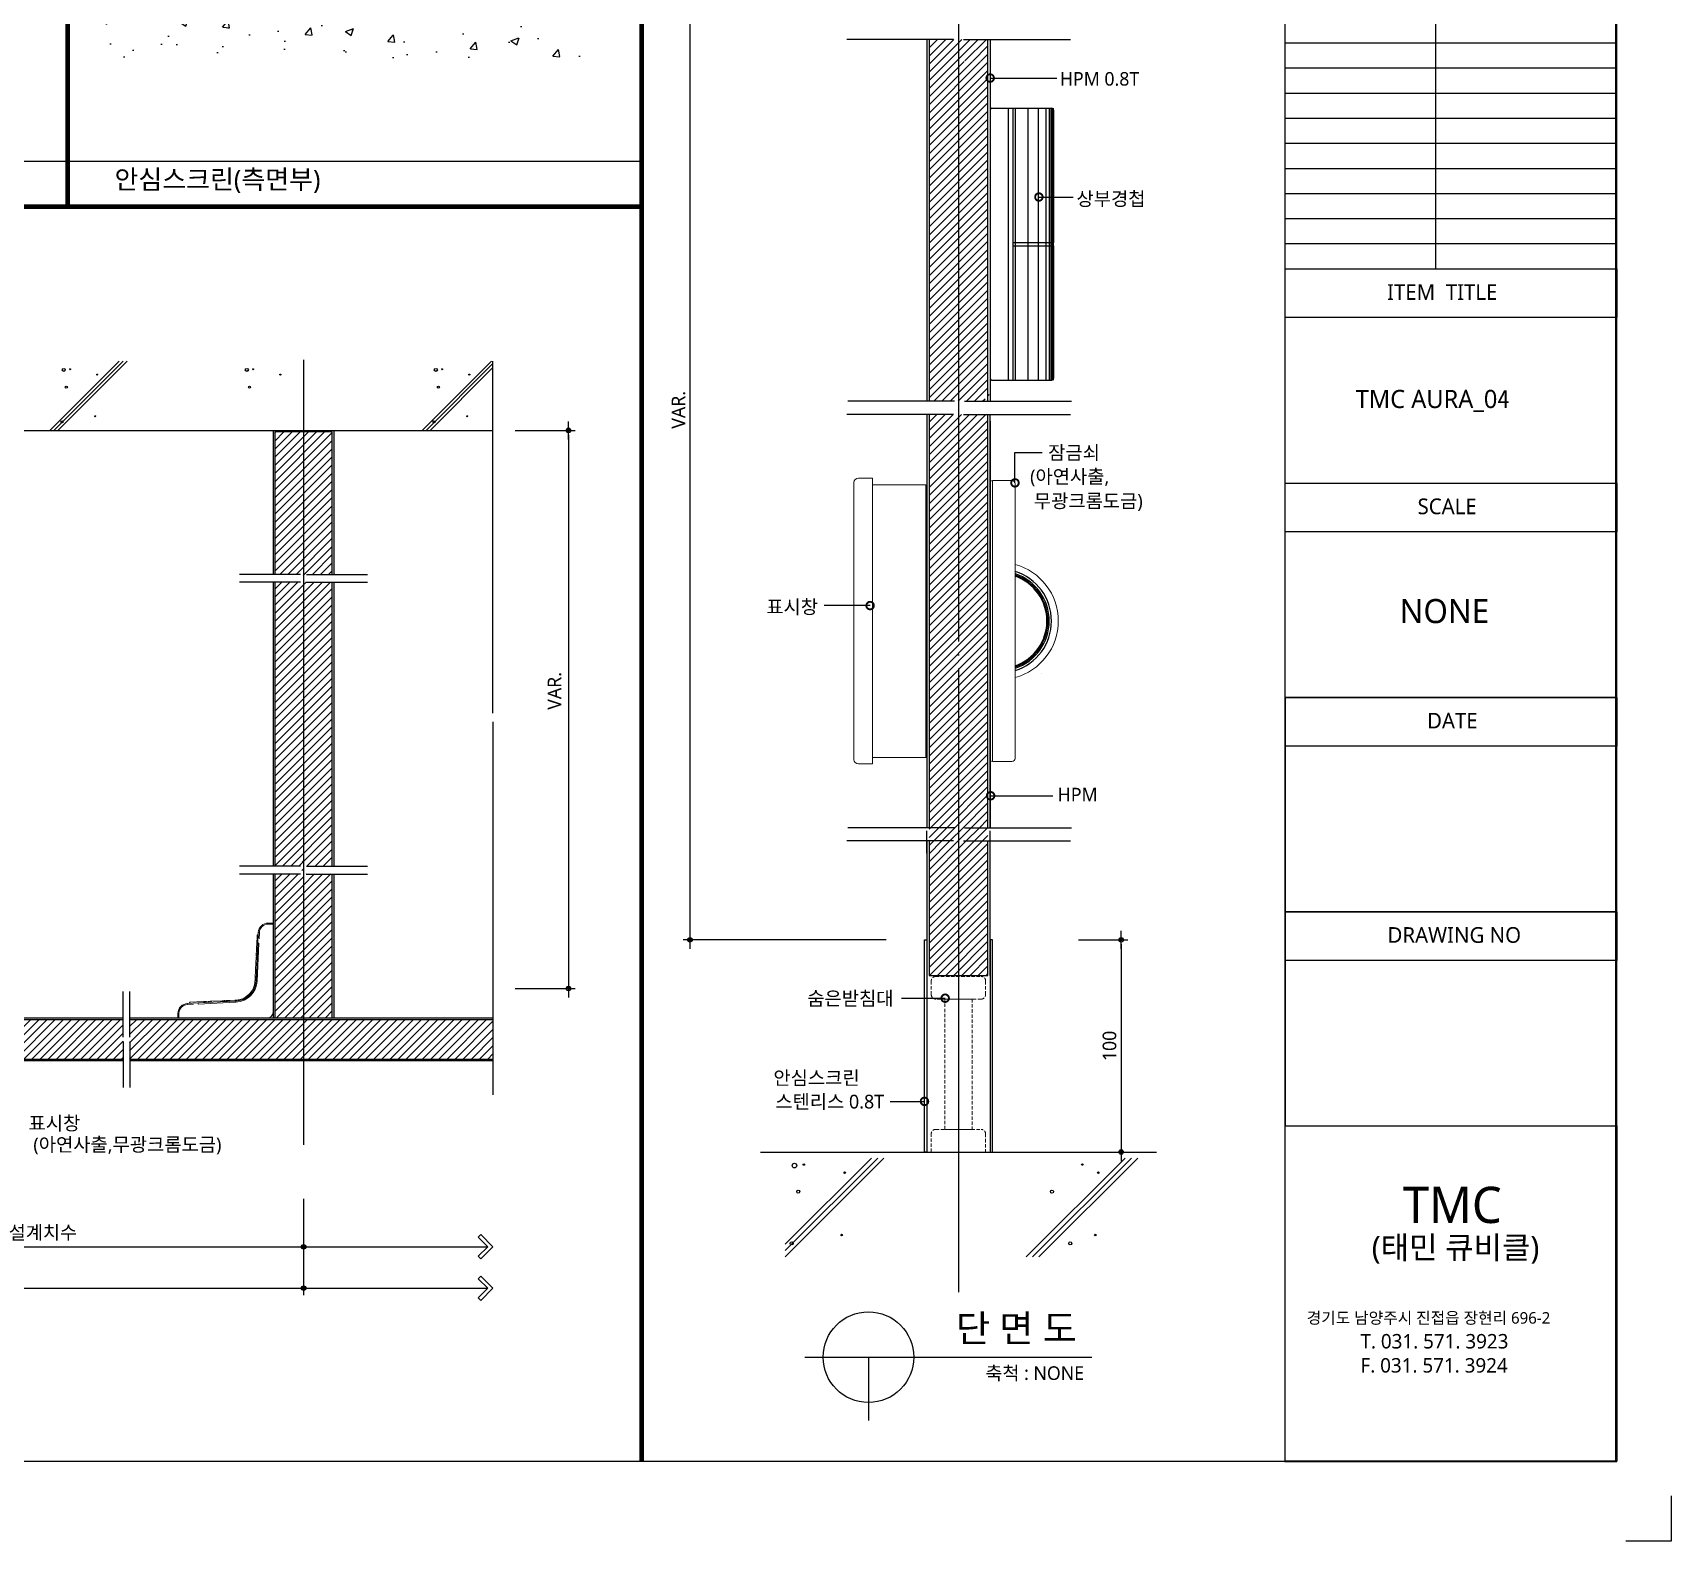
# Model space of a CAD drawing. Extents: x -256 to 8104, y -176 to 5714.
# Drawn here: x 4488 to 8104, y -176 to 3153 of the extents above; entities that cross this region are included whole.
import ezdxf
from ezdxf.enums import TextEntityAlignment as Align

# ---------------------------------------------------------------- set-up
doc = ezdxf.new("R2010")
doc.units = 0
doc.header["$LTSCALE"] = 30
doc.linetypes.add('CEN', pattern=[62, 60, -1, 0, -1])
doc.linetypes.add('HIDDEN', pattern=[0.375, 0.25, -0.125])
doc.layers.get('0').update_dxf_attribs({"linetype": 'CONTINUOUS'})
doc.layers.get('DEFPOINTS').update_dxf_attribs({"linetype": 'CONTINUOUS'})
for name, color, linetype in [('C', 2, 'CONTINUOUS'), ('curior-0Line', 252, 'CONTINUOUS'), ('DIM', 7, 'CONTINUOUS'), ('HAT', 8, 'CONTINUOUS'), ('HID', 9, 'HIDDEN'), ('TIT', 3, 'CONTINUOUS'), ('경첩', 4, 'CONTINUOUS'), ('문자', 3, 'CONTINUOUS'), ('부자재', 4, 'CONTINUOUS'), ('잠금쇠(회전형)', 4, 'CONTINUOUS'), ('중심선', 1, 'CEN'), ('치수', 1, 'CONTINUOUS'), ('판넬', 2, 'CONTINUOUS'), ('해치', 8, 'CONTINUOUS')]:
    doc.layers.add(name, color=color, linetype=linetype)
doc.styles.add('돋움', font='malgun.ttf')
doc.dimstyles.new('10', dxfattribs={"dimscale": 10, "dimtxt": 3, "dimasz": 1, "dimexe": 1.5, "dimexo": 2, "dimgap": 1, "dimtad": 1, "dimdec": 0, "dimlunit": 6, "dimtxsty": '돋움', "dimblk": 'DIMDOT', "dimcen": -1, "dimdle": 1.5, "dimclrt": 3, "dimazin": 3, "dimtfac": 1, "dimtdec": 0, "dimtix": 1, "dimtmove": 2, "dimatfit": 3, "dimldrblk": 'DIMDOT', "dimarcsym": 0})
pattern_1 = [(45, (30000, 0), (-8.980256, 8.980256), [])]

# ---------------------------------------------------------------- blocks, each defined once
blk = doc.blocks.new('DIMDOT')
at = {"linetype": 'Continuous'}
blk.add_line((-2, 0), (2, 0), dxfattribs=at)
for radius in [0.5, 0.25]:
    blk.add_circle((0, 0), radius, dxfattribs=at)
blk = doc.blocks.new('*D108')
at = {"layer": 'DEFPOINTS', "color": 0}
for p in [(38653.4, 775.5), (43407.3, 775.5), (43407.3, 558.3)]:
    blk.add_point(p, dxfattribs=at)
at = {"layer": 'DIM', "color": 0, "lineweight": -2, "ltscale": 10}
for p, q in [((38653.4, 755.5), (38653.4, 543.3)), ((43407.3, 755.5), (43407.3, 543.3)), ((38663.4, 558.3), (43397.3, 558.3))]:
    blk.add_line(p, q, dxfattribs=at)
at = {"layer": 'DIM', "color": 0, "lineweight": -2, "xscale": 10, "yscale": 10, "zscale": 10, "rotation": 180}
blk.add_blockref('DIMDOT', (38653.4, 558.3), dxfattribs=at)
at = {"layer": 'DIM', "color": 0, "lineweight": -2, "xscale": 10, "yscale": 10, "zscale": 10}
blk.add_blockref('DIMDOT', (43407.3, 558.3), dxfattribs=at)
at = {"layer": 'DIM', "color": 3, "insert": (41030.4, 588), "char_height": 30, "attachment_point": 5, "style": '돋움'}
blk.add_mtext('설계치수', dxfattribs=at)
blk = doc.blocks.new('*D109')
at = {"layer": 'DEFPOINTS', "color": 0}
for p in [(42256.5, 775.5), (43407.3, 775.5), (43407.3, 649.8)]:
    blk.add_point(p, dxfattribs=at)
at = {"layer": 'DIM', "color": 0, "lineweight": -2, "ltscale": 10}
for p, q in [((42256.5, 755.5), (42256.5, 634.8)), ((43407.3, 755.5), (43407.3, 634.8)), ((42266.5, 649.8), (43397.3, 649.8))]:
    blk.add_line(p, q, dxfattribs=at)
at = {"layer": 'DIM', "color": 0, "lineweight": -2, "xscale": 10, "yscale": 10, "zscale": 10, "rotation": 180}
blk.add_blockref('DIMDOT', (42256.5, 649.8), dxfattribs=at)
at = {"layer": 'DIM', "color": 0, "lineweight": -2, "xscale": 10, "yscale": 10, "zscale": 10}
blk.add_blockref('DIMDOT', (43407.3, 649.8), dxfattribs=at)
at = {"layer": 'DIM', "color": 3, "insert": (42831.9, 679.5), "char_height": 30, "attachment_point": 5, "style": '돋움'}
blk.add_mtext('설계치수', dxfattribs=at)
blk = doc.blocks.new('*D111')
at = {"layer": 'DEFPOINTS', "color": 0}
for p in [(43854.1, 2451.2), (43854.1, 1219.8), (43992, 1219.8)]:
    blk.add_point(p, dxfattribs=at)
at = {"layer": 'DIM', "color": 0, "lineweight": -2, "ltscale": 10}
for p, q in [((43874.1, 2451.2), (44007, 2451.2)), ((43992, 2441.2), (43992, 1229.8)), ((43874.1, 1219.8), (44007, 1219.8))]:
    blk.add_line(p, q, dxfattribs=at)
at = {"layer": 'DIM', "color": 0, "lineweight": -2, "xscale": 10, "yscale": 10, "zscale": 10}
for p, rotation in [((43992, 2451.2), 90), ((43992, 1219.8), 270)]:
    blk.add_blockref('DIMDOT', p, dxfattribs=dict(at, rotation=rotation))
at = {"layer": 'DIM', "color": 3, "insert": (43961.2, 1876.4), "char_height": 30, "attachment_point": 5, "rotation": 90, "style": '돋움'}
blk.add_mtext('VAR.', dxfattribs=at)
blk = doc.blocks.new('A$C06B31977')
for p, q in [((1.26, 11.06), (1.26, 21.17)), ((1.26, 10.11), (1.26, 0))]:
    blk.add_line(p, q)
blk = doc.blocks.new('A$C13EB2441')
for p, q in [((0.84, 7.37), (0.84, 14.11)), ((0.84, 6.74), (0.84, 0))]:
    blk.add_line(p, q)
blk = doc.blocks.new('*D120')
at = {"layer": 'DEFPOINTS', "color": 0}
for p in [(44712.9, 3666.1), (44260.1, 1327.1), (44712.9, 1327.1)]:
    blk.add_point(p, dxfattribs=at)
at = {"layer": 'DIM', "color": 0, "lineweight": -2, "ltscale": 10}
for p, q in [((44692.9, 3666.1), (44245.1, 3666.1)), ((44260.1, 3656.1), (44260.1, 1337.1)), ((44692.9, 1327.1), (44245.1, 1327.1))]:
    blk.add_line(p, q, dxfattribs=at)
at = {"layer": 'DIM', "color": 0, "lineweight": -2, "xscale": 10, "yscale": 10, "zscale": 10}
for p, rotation in [((44260.1, 3666.1), 90), ((44260.1, 1327.1), 270)]:
    blk.add_blockref('DIMDOT', p, dxfattribs=dict(at, rotation=rotation))
at = {"layer": 'DIM', "color": 3, "insert": (44234.8, 2496.6), "char_height": 30, "attachment_point": 5, "rotation": 90, "style": '돋움'}
blk.add_mtext('VAR.', dxfattribs=at)
blk = doc.blocks.new('_DOTSMALL')
at = {"color": 0, "linetype": 'ByBlock', "const_width": 0.5}
blk.add_lwpolyline([(-0.0625, 0, 1), (0.0625, 0, 1)], format="xyb", close=True, dxfattribs=at)
blk = doc.blocks.new('A$C63EC304E')
at = {"layer": '치수', "color": 1, "xscale": 2.5, "yscale": 2.5, "zscale": 2.5, "rotation": 234.3098741996962}
blk.add_blockref('_DOTSMALL', (0.31, 0.31), dxfattribs=at)
blk = doc.blocks.new('A$C2BC9653E')
at = {"layer": '치수', "xscale": 0.3333333333333333, "yscale": 0.3333333333333333, "zscale": 0.3333333333333333}
blk.add_blockref('A$C63EC304E', (0, 0), dxfattribs=at)
blk = doc.blocks.new('A$C7FC71301')
at = {"layer": '치수', "rotation": 180}
blk.add_blockref('A$C2BC9653E', (0.208, 0.208), dxfattribs=at)
blk = doc.blocks.new('A$C4A20372B')
at = {"layer": '치수'}
blk.add_blockref('A$C7FC71301', (0, 0), dxfattribs=at)
blk = doc.blocks.new('A$C566469F5')
at = {"layer": '치수'}
blk.add_blockref('A$C4A20372B', (0, 0), dxfattribs=at)
blk = doc.blocks.new('A$C7E317CD4')
at = {"layer": '해치', "xscale": 2, "yscale": 2, "zscale": 2}
blk.add_blockref('A$C566469F5', (0, 0), dxfattribs=at)
blk = doc.blocks.new('A$C601D7F27')
at = {"layer": '치수'}
blk.add_blockref('A$C7E317CD4', (0, 0), dxfattribs=at)
blk = doc.blocks.new('A$C38802C08')
at = {"layer": '치수'}
blk.add_blockref('A$C601D7F27', (0, 0), dxfattribs=at)
blk = doc.blocks.new('*D121')
at = {"layer": 'DEFPOINTS', "color": 0}
for p in [(45097.3, 1327.2), (45097.3, 858.9), (45211.6, 858.9)]:
    blk.add_point(p, dxfattribs=at)
at = {"layer": 'DIM', "color": 0, "lineweight": -2, "ltscale": 10}
for p, q in [((45117.3, 1327.2), (45226.6, 1327.2)), ((45211.6, 1317.2), (45211.6, 868.9)), ((45117.3, 858.9), (45226.6, 858.9))]:
    blk.add_line(p, q, dxfattribs=at)
at = {"layer": 'DIM', "color": 0, "lineweight": -2, "xscale": 10, "yscale": 10, "zscale": 10}
for p, rotation in [((45211.6, 1327.2), 90), ((45211.6, 858.9), 270)]:
    blk.add_blockref('DIMDOT', p, dxfattribs=dict(at, rotation=rotation))
at = {"layer": 'DIM', "color": 3, "insert": (45186, 1093), "char_height": 30, "attachment_point": 5, "rotation": 90, "style": '돋움'}
blk.add_mtext('100', dxfattribs=at)
blk = doc.blocks.new('AURA_04', base_point=(38321.5, 175.8))
at = {"layer": 'HAT'}
h = blk.add_hatch(dxfattribs=at)
h.set_pattern_fill('ANSI31', color=256, scale=4, style=0)
h.set_pattern_definition(pattern_1)
edge = h.paths.add_edge_path()
edge.add_line((44917.6, 3265.4), (44858.2, 3265.4))
edge.add_arc((44856.1, 3265.4), 2.08, -54.3099, 0, ccw=False)
edge.add_arc((44856.1, 3265.4), 2.08, 125.6901, 305.6901, ccw=False)
edge.add_arc((44856.1, 3265.4), 2.08, 0, 125.6901, ccw=False)
edge.add_line((44858.2, 3265.4), (44917.6, 3265.4))
edge.add_line((44917.6, 3265.4), (44917.6, 3314.1))
edge.add_line((44917.6, 3314.1), (44907.3, 3314.1))
edge.add_spline(control_points=[(44904.5, 3306.3), (44905.5, 3308.9), (44906.4, 3311.6), (44907.3, 3314.1)], knot_values=[0, 0, 0, 0, 0.152076, 0.152076, 0.152076, 0.152076], degree=3, periodic=0)
edge.add_line((44907.3, 3314.1), (44852.6, 3314.1))
edge.add_line((44852.6, 3314.1), (44852.6, 2515.6))
edge.add_line((44852.6, 2515.6), (44909.3, 2515.6))
edge.add_spline(control_points=[(44909.3, 2515.6), (44912.5, 2524.3), (44915.5, 2532.2), (44917.6, 2536)], knot_values=[0.152076, 0.152076, 0.152076, 0.152076, 0.673721, 0.673721, 0.673721, 0.673721], degree=3, periodic=0)
edge.add_spline(control_points=[(44920, 2515.6), (44920.5, 2525.6), (44921.6, 2540.9), (44918.7, 2538), (44917.6, 2536)], knot_values=[0.673721, 0.673721, 0.673721, 0.673721, 1.332503, 1.60798, 1.60798, 1.60798, 1.60798], degree=3, periodic=0)
edge.add_line((44917.6, 2536), (44917.6, 3265.4))
h.paths.add_polyline_path([(44852.6, 3314.1), (44787.6, 3314.1), (44787.6, 2515.6), (44852.6, 2515.6)])
h = blk.add_hatch(dxfattribs=at)
h.set_pattern_fill('ANSI31', color=256, scale=4, style=0)
h.set_pattern_definition(pattern_1)
h.paths.add_polyline_path([(44852.6, 2030), (44787.6, 2030), (44787.6, 1574.5), (44852.6, 1574.5), (44852.6, 1684, -0.567825), (44852.6, 1687.6)])
h.paths.add_polyline_path([(44917.6, 2030), (44852.6, 2030), (44852.6, 1687.6, -0.582142), (44855.8, 1685.8), (44917.6, 1685.8)])
edge = h.paths.add_edge_path()
edge.add_line((44917.6, 1685.8), (44855.8, 1685.8))
edge.add_arc((44853.7, 1685.8), 2.08, -54.3099, 0, ccw=False)
edge.add_arc((44853.7, 1685.8), 2.08, 239.178, 305.6901, ccw=False)
edge.add_line((44852.6, 1684), (44852.6, 1574.5))
edge.add_line((44852.6, 1574.5), (44909.3, 1574.5))
edge.add_spline(control_points=[(44909.3, 1574.5), (44912.5, 1583.3), (44915.5, 1591.1), (44917.6, 1594.9)], knot_values=[0.152076, 0.152076, 0.152076, 0.152076, 0.673721, 0.673721, 0.673721, 0.673721], degree=3, periodic=0)
edge.add_line((44917.6, 1594.9), (44917.6, 1685.8))
h.paths.add_polyline_path([(44852.6, 2486.6), (44787.6, 2486.6), (44787.6, 2030), (44852.6, 2030)])
edge = h.paths.add_edge_path()
edge.add_line((44917.6, 2486.6), (44907.3, 2486.6))
edge.add_spline(control_points=[(44904.5, 2478.8), (44905.5, 2481.4), (44906.4, 2484), (44907.3, 2486.6)], knot_values=[0, 0, 0, 0, 0.152076, 0.152076, 0.152076, 0.152076], degree=3, periodic=0)
edge.add_line((44907.3, 2486.6), (44852.6, 2486.6))
edge.add_line((44852.6, 2486.6), (44852.6, 2030))
edge.add_line((44852.6, 2030), (44917.6, 2030))
edge.add_line((44917.6, 2030), (44917.6, 2486.6))
at = {"layer": 'HAT', "transparency": 33554687}
h = blk.add_hatch(dxfattribs=at)
h.set_pattern_fill('ANSI31', color=256, scale=4, style=0)
h.set_pattern_definition(pattern_1)
h.paths.add_polyline_path([(44787.6, 1574.5), (44787.6, 1545.5), (44842, 1545.5), (44852.6, 1545.5), (44852.6, 1574.5), (44844, 1574.5)])
h.paths.add_polyline_path([(44917.6, 1545.5), (44917.6, 1574.5), (44866.2, 1574.5), (44852.6, 1574.5), (44852.6, 1545.5), (44864.3, 1545.5)])
h = blk.add_hatch(dxfattribs=at)
h.set_pattern_fill('ANSI31', color=256, scale=4, style=0)
h.set_pattern_definition(pattern_1)
h.paths.add_polyline_path([(44842, 1545.5), (44787.6, 1545.5), (44787.6, 1248.7), (44852.6, 1248.7), (44852.6, 1545.5)])
h.paths.add_polyline_path([(44917.6, 1545.5), (44864.3, 1545.5), (44852.6, 1545.5), (44852.6, 1248.7), (44917.6, 1248.7)])
at = {"layer": '해치'}
h = blk.add_hatch(dxfattribs=at)
h.set_pattern_fill('AR-CONC', color=256, style=0)
h.set_pattern_definition([(50, (41538.17, 1839.99), (182.185, -15.939), [19.05, -209.55]), (355, (41538.17, 1839.99), (-35.243, 191.057), [15.24, -167.64]), (100.451, (41553.35, 1838.66), (146.943, 175.117), [16.19, -178.09]), (46.184, (41538.17, 1890.8), (271.079, -42.042), [28.575, -314.325]), (96.636, (41560.76, 1887.29), (237.404, 247.426), [24.285, -267.135]), (351.184, (41538.17, 1890.8), (237.405, 247.425), [22.86, -251.46]), (21, (41563.57, 1878.09), (151.615, -102.2655), [19.05, -209.55]), (326, (41563.57, 1878.09), (61.802, 184.188), [15.24, -167.64]), (71.4514, (41576.2, 1869.57), (213.416, 81.923), [16.19, -178.09]), (37.5, (41538.166, 1839.99), (3.0886, 84.555), [0, -165.608, 0, -170.18, 0, -168.275]), (7.5, (41538.17, 1839.99), (66.8197, 100.1806), [0, -97.028, 0, -161.798, 0, -64.135]), (327.5, (41481.524, 1839.99), (135.5906, -5.7287), [0, -63.5, 0, -198.12, 0, -262.89]), (317.5, (41456.12, 1839.99), (148.129, 25.4265), [0, -82.55, 0, -131.572, 0, -186.69])])
h.paths.add_polyline_path([(44017.7, 3273.7), (44017.7, 3376.7), (42967.6, 3376.7), (42967.6, 3273.7)])
h = blk.add_hatch(dxfattribs=at)
h.set_pattern_fill('ANSI31', color=256, scale=4, style=0)
h.set_pattern_definition([(45, (-232903.08, -55996.612), (-8.9802561, 8.9802561), [])])
edge = h.paths.add_edge_path()
edge.add_line((43407.3, 2447.8), (43344.9, 2447.8))
edge.add_line((43344.9, 2447.8), (43344, 2446.9))
edge.add_line((43344, 2446.9), (43344, 2346.5))
edge.add_line((43344, 2346.5), (43386.8, 2346.5))
edge.add_line((43386.8, 2346.5), (43386.8, 2305))
edge.add_line((43386.8, 2305), (43344, 2305))
edge.add_line((43344, 2305), (43344, 2133.3))
edge.add_line((43344, 2133.3), (43400.6, 2133.3))
edge.add_spline(control_points=[(43400.6, 2133.3), (43403.3, 2140.9), (43409.4, 2156.3), (43405.5, 2125.4), (43407, 2122.9), (43407.3, 2122.9)], knot_values=[0.456227, 0.456227, 0.456227, 0.456227, 2.847595, 6.178025, 6.737145, 6.737145, 6.737145, 6.737145], degree=3, periodic=0)
edge.add_spline(control_points=[(43407, 2123.1), (43407.1, 2126.1), (43407.1, 2128.8), (43406.6, 2129.2), (43406.5, 2129.2)], knot_values=[0.891967, 0.891967, 0.891967, 0.891967, 1.280656, 1.337888, 1.337888, 1.337888, 1.337888], degree=3, periodic=0)
edge.add_line((43407.3, 2122.9), (43407.3, 2447.8))
edge = h.paths.add_edge_path()
edge.add_line((43470.7, 2447.8), (43407.3, 2447.8))
edge.add_line((43407.3, 2447.8), (43407.3, 2122.9))
edge.add_spline(control_points=[(43407.3, 2122.9), (43408.5, 2122.6), (43410.7, 2127), (43413.4, 2133.3)], knot_values=[6.737145, 6.737145, 6.737145, 6.737145, 8.913909, 8.913909, 8.913909, 8.913909], degree=3, periodic=0)
edge.add_spline(control_points=[(43413.4, 2133.3), (43415.4, 2138.1), (43417.7, 2144.1), (43420.1, 2150)], knot_values=[8.913909, 8.913909, 8.913909, 8.913909, 10.573873, 10.573873, 10.573873, 10.573873], degree=3, periodic=0)
edge.add_line((43413.4, 2133.3), (43470.7, 2133.3))
edge.add_line((43470.7, 2133.3), (43470.7, 2305))
edge.add_line((43470.7, 2305), (43427.8, 2305))
edge.add_line((43427.8, 2305), (43427.8, 2346.5))
edge.add_line((43427.8, 2346.5), (43470.7, 2346.5))
edge.add_line((43470.7, 2346.5), (43470.7, 2447.8))
h.paths.add_polyline_path([(43470.7, 2346.5), (43427.8, 2346.5), (43427.8, 2305), (43470.7, 2305)], flags=16)
h.paths.add_polyline_path([(43386.8, 2346.5), (43344, 2346.5), (43344, 2305), (43386.8, 2305)], flags=16)
h = blk.add_hatch(dxfattribs=at)
h.set_pattern_fill('ANSI31', color=256, scale=4, style=0)
h.set_pattern_definition([(45, (43407.324, 1802.837), (-8.98026, 8.98026), [])])
h.paths.add_polyline_path([(43470.7, 2116.2), (43344, 2116.2), (43344, 1489.5), (43470.7, 1489.5)])
at = {"layer": '해치', "transparency": 33554687}
h = blk.add_hatch(dxfattribs=at)
h.set_pattern_fill('ANSI31', color=256, scale=4)
h.set_pattern_definition(pattern_1)
edge = h.paths.add_edge_path()
edge.add_spline(control_points=[(43407.3, 1461.9), (43407, 1462), (43405.9, 1463.7), (43406.8, 1473.6), (43407, 1479.3)], knot_values=[1.337888, 1.337888, 1.337888, 1.337888, 1.524261, 2.245715, 2.245715, 2.245715, 2.245715], degree=3, periodic=0)
edge.add_spline(control_points=[(43407.3, 1479.1), (43407, 1479.1), (43405.5, 1481.6), (43409.4, 1512.5), (43403.3, 1497.1), (43400.6, 1489.5)], knot_values=[0.152076, 0.152076, 0.152076, 0.152076, 0.338449, 1.448592, 2.245715, 2.245715, 2.245715, 2.245715], degree=3, periodic=0)
edge.add_spline(control_points=[(43407, 1479.3), (43407.1, 1482.3), (43407.1, 1485), (43406.6, 1485.4), (43406.5, 1485.4)], knot_values=[0.891967, 0.891967, 0.891967, 0.891967, 1.280656, 1.337888, 1.337888, 1.337888, 1.337888], degree=3, periodic=0)
edge.add_spline(control_points=[(43406.5, 1485.4), (43405.5, 1485.5), (43403.1, 1479.5), (43400.6, 1472.4)], knot_values=[0.152076, 0.152076, 0.152076, 0.152076, 0.891967, 0.891967, 0.891967, 0.891967], degree=3, periodic=0)
edge.add_spline(control_points=[(43398.9, 1467.9), (43399.5, 1469.4), (43400, 1470.9), (43400.6, 1472.4)], knot_values=[0, 0, 0, 0, 0.152076, 0.152076, 0.152076, 0.152076], degree=3, periodic=0)
edge.add_line((43400.6, 1472.4), (43344, 1472.4))
edge.add_line((43344, 1472.4), (43344, 1299.9))
edge.add_line((43344, 1299.9), (43388.7, 1299.9))
edge.add_line((43388.7, 1299.9), (43388.7, 1258.4))
edge.add_line((43388.7, 1258.4), (43344, 1258.4))
edge.add_line((43344, 1258.4), (43344, 1154.1))
edge.add_line((43344, 1154.1), (43407.3, 1154.1))
edge.add_line((43407.3, 1154.1), (43407.3, 1461.9))
h.paths.add_polyline_path([(43470.7, 1299.9), (43425.9, 1299.9), (43425.9, 1258.4), (43470.7, 1258.4)])
h.paths.add_polyline_path([(43388.7, 1299.9), (43344, 1299.9), (43344, 1258.4), (43388.7, 1258.4)], flags=16)
h = blk.add_hatch(dxfattribs=at)
h.set_pattern_fill('ANSI31', color=256, scale=4)
h.set_pattern_definition(pattern_1)
h.paths.add_polyline_path([(43470.7, 1411.4), (43407.3, 1411.4), (43407.3, 1154.1), (43470.7, 1154.1), (43470.7, 1258.4), (43425.9, 1258.4), (43425.9, 1299.9), (43470.7, 1299.9)])
edge = h.paths.add_edge_path()
edge.add_line((43470.7, 1472.4), (43413.4, 1472.4))
edge.add_spline(control_points=[(43413.4, 1472.4), (43410.7, 1466.1), (43408.5, 1461.7), (43407.3, 1461.9)], knot_values=[2.245715, 2.245715, 2.245715, 2.245715, 2.971303, 2.971303, 2.971303, 2.971303], degree=3, periodic=0)
edge.add_line((43407.3, 1461.9), (43407.3, 1411.4))
edge.add_line((43407.3, 1411.4), (43470.7, 1411.4))
edge.add_line((43470.7, 1411.4), (43470.7, 1472.4))
h = blk.add_hatch(dxfattribs=at)
h.set_pattern_fill('ANSI31', color=256, scale=4, style=0)
h.set_pattern_definition(pattern_1)
h.paths.add_polyline_path([(43023.4, 1102.5), (43023.4, 1112), (43023.4, 1150.8), (43407.3, 1150.8), (43407.3, 1064.1), (43023.4, 1064.1)])
edge = h.paths.add_edge_path()
edge.add_line((43008.8, 1102.5), (43008.8, 1112))
edge.add_line((43008.8, 1112), (43008.8, 1150.8))
edge.add_line((43008.8, 1150.8), (42376.3, 1150.8))
edge.add_line((42376.3, 1150.8), (42376.3, 1109.6))
edge.add_arc((42376.3, 1107.5), 2.08, -35.6901, 90, ccw=False)
edge.add_arc((42376.3, 1107.5), 2.08, 270, 324.3099, ccw=False)
edge.add_line((42376.3, 1105.4), (42376.3, 1064.1))
edge.add_line((42376.3, 1064.1), (43008.8, 1064.1))
edge.add_line((43008.8, 1064.1), (43008.8, 1102.5))
h.paths.add_polyline_path([(42251.5, 1150.8), (42251.5, 1064.1), (42376.3, 1064.1), (42376.3, 1105.4, -0.610943), (42374.6, 1108.7, -0.241509), (42376.3, 1109.6), (42376.3, 1150.8)])
h.paths.add_polyline_path([(43825, 1150.8), (43407.3, 1150.8), (43407.3, 1064.1), (43825, 1064.1)])
at = {"color": 8}
blk.add_line((42768.2, 3045), (44153.5, 3045), dxfattribs=at)
for p, q in [((43825, 1827.5), (43825, 2604.3)), ((38653.4, 2451.2), (43825, 2451.2)), ((43400.7, 2133.3), (43265.9, 2133.3)), ((43413.4, 2133.3), (43548.2, 2133.3)), ((43825, 1808.5), (43825, 985.2)), ((43400.7, 1489.5), (43265.9, 1489.5)), ((43413.4, 1489.5), (43548.2, 1489.5)), ((44415.4, 858.9), (45289.8, 858.9))]:
    blk.add_line(p, q)
at = {"color": 2}
for p, q in [((46425.6, 100), (46425.6, 0)), ((46425.6, 100), (46425.6, 0)), ((46425.6, 100), (46425.6, 0)), ((46425.6, 0), (46325.6, 0)), ((46425.6, 0), (46325.6, 0)), ((46425.6, 0), (46325.6, 0))]:
    blk.add_line(p, q, dxfattribs=at)
for points in [[(38320.8, 5714.2), (45573.1, 5714.2), (45573.1, 175.8), (38320.8, 175.8)], [(38320.8, 5714.2), (45573.1, 5714.2), (45573.1, 175.8), (38320.8, 175.8)], [(38320.8, 5714.2), (46302.7, 5714.2), (46302.7, 175.8), (38320.8, 175.8)], [(44777.6, 1327.1), (44782.6, 1327.1), (44782.6, 858.9), (44777.6, 858.9)], [(44927.6, 1327.1), (44922.6, 1327.1), (44922.6, 858.9), (44927.6, 858.9)]]:
    blk.add_lwpolyline(points, close=True, dxfattribs=at)
at = {"color": 8, "const_width": 10}
for points in [[(42886.6, 2945), (42886.6, 5714.2)], [(44153.5, 175.8), (44153.5, 5714.2)], [(38368.9, 2945), (44153.5, 2945)]]:
    blk.add_lwpolyline(points, dxfattribs=at)
at = {"layer": 'C'}
for p, q in [((44787.6, 3314.1), (44787.6, 2515.6)), ((44917.6, 2515.6), (44917.6, 3314.1)), ((44787.6, 2486.6), (44787.6, 1574.5)), ((44917.6, 1574.5), (44917.6, 2486.6)), ((44787.6, 1545.5), (44787.6, 1248.7)), ((44917.6, 1248.7), (44917.6, 1545.5)), ((44787.6, 1248.7), (44917.6, 1248.7)), ((43008.8, 1150.8), (42618.5, 1150.8)), ((43825, 1150.8), (43023.4, 1150.8)), ((42618.5, 1064.1), (43008.8, 1064.1)), ((43023.4, 1064.1), (43825, 1064.1))]:
    blk.add_line(p, q, dxfattribs=at)
at = {"layer": 'curior-0Line'}
for p, q in [((45573.1, 5714.2), (45573.1, 176.6)), ((45905.7, 3361.7), (45905.7, 2808)), ((45573.5, 3306.3), (46305.6, 3306.3)), ((45573.5, 3251), (46305.6, 3251)), ((45573.5, 3195.6), (46305.6, 3195.6)), ((45573.5, 3140.2), (46305.6, 3140.2)), ((45573.5, 3084.8), (46305.6, 3084.8)), ((45573.5, 3029.5), (46305.6, 3029.5)), ((45573.5, 2974.1), (46305.6, 2974.1)), ((45573.5, 2918.7), (46305.6, 2918.7)), ((45573.5, 2863.3), (46305.6, 2863.3)), ((45573.5, 2808), (46305.6, 2808))]:
    blk.add_line(p, q, dxfattribs=at)
for points in [[(46305.6, 5714.2), (45573.1, 5714.2), (45573.1, 175.8), (46305.6, 175.8)], [(45573.5, 2808), (46305.6, 2808), (46305.6, 2700.2), (45573.5, 2700.2)], [(45573.5, 2335.1), (46305.6, 2335.1), (46305.6, 2227.3), (45573.5, 2227.3)], [(45573.5, 1389.2), (46305.6, 1389.2), (46305.6, 1862.2), (45573.5, 1862.2)], [(45573.5, 1862.2), (46305.6, 1862.2), (46305.6, 1754.4), (45573.5, 1754.4)], [(45573.5, 916.3), (46305.6, 916.3), (46305.6, 1389.2), (45573.5, 1389.2)], [(45573.5, 1389.2), (46305.6, 1389.2), (46305.6, 1281.5), (45573.5, 1281.5)], [(46305.6, 176.6), (45573.8, 176.6), (45573.8, 916.3), (46305.6, 916.3)]]:
    blk.add_lwpolyline(points, close=True, dxfattribs=at)
at = {"layer": 'DIM', "ltscale": 10}
for p, q in [((43792.5, 670.9), (43798.3, 676.6)), ((43813.6, 649.8), (43792.5, 670.9)), ((43825, 649.8), (43798.3, 676.6)), ((43407.3, 649.8), (43813.6, 649.8)), ((43813.6, 649.8), (43792.5, 628.7)), ((43792.5, 628.7), (43798.3, 623)), ((43825, 649.8), (43798.3, 623)), ((43792.5, 579.4), (43798.3, 585.1)), ((43813.6, 558.3), (43792.5, 579.4)), ((43825, 558.3), (43798.3, 585.1)), ((43407.3, 558.3), (43813.6, 558.3)), ((43813.6, 558.3), (43792.5, 537.3)), ((43825, 558.3), (43798.3, 531.6)), ((43792.5, 537.3), (43798.3, 531.6))]:
    blk.add_line(p, q, dxfattribs=at)
at = {"layer": 'HAT'}
for radius, start, end in [(114.6, 287.404, 72.596), (109.6, 288.2251, 71.7749), (106.6, 288.7568, 71.2432), (104.6, 289.1292, 70.8708)]:
    blk.add_arc((44943.3, 2030.6), radius, start, end, dxfattribs=at)
at = {"layer": 'HID', "lineweight": 15}
for points in [[(44802.6, 1246.3), (44902.6, 1246.3, -0.414214), (44912.6, 1236.3), (44912.6, 1206.3, -0.414214), (44902.6, 1196.3), (44802.6, 1196.3, -0.414214), (44792.6, 1206.3), (44792.6, 1236.3, -0.414214)], [(44802.6, 908.9), (44902.6, 908.9, -0.414214), (44912.6, 898.9), (44912.6, 858.9), (44792.6, 858.9), (44792.6, 898.9, -0.414214)]]:
    blk.add_lwpolyline(points, format="xyb", close=True, dxfattribs=at)
blk.add_lwpolyline([(44822.6, 1196.3), (44882.6, 1196.3), (44882.6, 908.9), (44822.6, 908.9)], close=True, dxfattribs=at)
at = {"layer": 'TIT', "color": 7}
for p, q in [((44513.9, 406.2), (45146.6, 406.2)), ((44654.2, 406.2), (44654.2, 266.2))]:
    blk.add_line(p, q, dxfattribs=at)
blk.add_circle((44653.9, 406.2), 100, dxfattribs=at)
at = {"layer": '경첩', "color": 4, "linetype": 'Continuous', "lineweight": 15}
for p, q in [((43305.6, 1338.6), (43307.2, 1337.1)), ((43307.4, 1343.2), (43306.3, 1319.9)), ((43309.1, 1329.6), (43309.8, 1343.1)), ((43329.3, 1361.8), (43329.3, 1364.1)), ((43340, 1364.1), (43329.3, 1364.1)), ((43329.3, 1361.8), (43340, 1361.8)), ((43340, 1361.8), (43340, 1364.1)), ((43340, 1341.7), (43340, 1361.8)), ((43340, 1338.5), (43340, 1340.8)), ((43340, 1338.5), (43340, 1168.1)), ((43306.3, 1319.9), (43302.4, 1236.2)), ((43304.6, 1333.1), (43303.4, 1307.8)), ((43303.4, 1307.8), (43305.7, 1305.6)), ((43304.6, 1333.1), (43306.9, 1330.8)), ((43304.7, 1236.1), (43308.7, 1319.8)), ((43302.5, 1288.9), (43301.3, 1262.2)), ((43302.5, 1288.9), (43304.8, 1286.7)), ((43303, 1298.4), (43302.7, 1292.1)), ((43302.7, 1292.1), (43304.9, 1289.9)), ((43303, 1298.4), (43305.2, 1296.2)), ((43303.1, 1301.5), (43305.4, 1299.3)), ((43299.6, 1231.7), (43301.6, 1229.7)), ((43299.9, 1233.8), (43302, 1231.7)), ((43300.3, 1242.3), (43300.1, 1236.3)), ((43300.4, 1243.2), (43300.3, 1242.3)), ((43300.3, 1242.3), (43302.6, 1240.1)), ((43300.5, 1246.4), (43300.4, 1243.2)), ((43300.4, 1243.2), (43302.6, 1241)), ((43300.6, 1247.3), (43300.5, 1246.4)), ((43300.5, 1246.4), (43302.8, 1244.2)), ((43301, 1255.9), (43300.6, 1247.3)), ((43300.6, 1247.3), (43302.8, 1245.1)), ((43301, 1255.9), (43303.2, 1253.7)), ((43301.3, 1262.1), (43301.1, 1258.1)), ((43301.1, 1258.1), (43303.3, 1255.9)), ((43301.3, 1262.2), (43303.5, 1259.9)), ((43301.3, 1262.1), (43303.5, 1259.8)), ((43255.6, 1194), (43243, 1193.4)), ((43243, 1193.4), (43245.2, 1191.1)), ((43257.9, 1194.1), (43255.6, 1194)), ((43255.6, 1194), (43257.8, 1191.7)), ((43267.3, 1195.5), (43269.1, 1193.6)), ((43272.2, 1197.2), (43274, 1195.4)), ((43274.5, 1198.2), (43276.3, 1196.4)), ((43278.8, 1200.5), (43280.5, 1198.8)), ((43280.8, 1201.8), (43282.5, 1200.1)), ((43291, 1211.4), (43292.6, 1209.7)), ((43292.4, 1213.3), (43294, 1211.6)), ((43294.9, 1217.4), (43296.6, 1215.7)), ((43296, 1219.6), (43297.7, 1217.9)), ((43297.5, 1223.4), (43299.3, 1221.6)), ((43298.9, 1228.3), (43300.9, 1226.3)), ((43300.8, 1226.3), (43298.9, 1228.2)), ((43132.3, 1164.8), (43130, 1164.8)), ((43130, 1164.8), (43130, 1154.1)), ((43132.3, 1154.1), (43132.3, 1164.8)), ((43174.2, 1187.8), (43150.9, 1186.7)), ((43151, 1184.4), (43164.5, 1185)), ((43155.5, 1188.5), (43156.3, 1189.3)), ((43155.5, 1188.5), (43157, 1187)), ((43186.3, 1190.7), (43156.3, 1189.3)), ((43258, 1191.7), (43174.2, 1187.8)), ((43174.3, 1185.5), (43258.1, 1189.4)), ((43186.3, 1190.7), (43188.5, 1188.5)), ((43192.6, 1191), (43194.8, 1188.8)), ((43195.7, 1191.1), (43198, 1188.9)), ((43227.3, 1192.6), (43202, 1191.4)), ((43202, 1191.4), (43204.3, 1189.2)), ((43227.3, 1192.6), (43229.5, 1190.4)), ((43233.6, 1192.9), (43235.8, 1190.7)), ((43236.7, 1193.1), (43238.9, 1190.8)), ((43130, 1154.1), (43132.3, 1154.1)), ((43132.3, 1154.1), (43152.4, 1154.1)), ((43153.3, 1154.1), (43155.7, 1154.1)), ((43326, 1154.1), (43155.7, 1154.1))]:
    blk.add_line(p, q, dxfattribs=at)
at = {"layer": '경첩', "color": 4, "linetype": 'Continuous', "lineweight": 15, "flags": 128}
for points in [[(43304.8, 1337.8), (43305, 1338), (43305.2, 1338.2), (43305.3, 1338.3), (43305.4, 1338.4), (43305.5, 1338.5), (43305.6, 1338.6), (43305.6, 1338.6), (43305.6, 1338.6)], [(43309.8, 1343.1), (43309.3, 1343.2), (43308.9, 1343.2), (43308.5, 1343.2), (43308.1, 1343.2), (43307.8, 1343.2), (43307.6, 1343.2), (43307.5, 1343.2), (43307.4, 1343.2)], [(43303.4, 1307.8), (43303.4, 1306.6), (43303.3, 1305.4), (43303.3, 1304.3), (43303.2, 1303.4), (43303.2, 1302.6), (43303.2, 1302), (43303.1, 1301.7), (43303.1, 1301.5)], [(43304.8, 1337.8), (43304.8, 1336.8), (43304.7, 1335.7), (43304.7, 1334.4), (43304.6, 1333.1)], [(43306.3, 1319.9), (43306.4, 1319.9), (43306.5, 1319.9), (43306.7, 1319.9), (43307, 1319.9), (43307.4, 1319.9), (43307.8, 1319.8), (43308.2, 1319.8), (43308.7, 1319.8)], [(43299.9, 1233.8), (43299.7, 1232.3), (43299.6, 1231.7)], [(43301.1, 1258.1), (43301.1, 1257.4), (43301, 1256.7), (43301, 1255.9)], [(43301.3, 1262.2), (43301.3, 1262.1), (43301.3, 1262.1)], [(43302.4, 1236.2), (43302.4, 1236.2), (43302.6, 1236.2), (43302.8, 1236.1), (43303.1, 1236.1), (43303.4, 1236.1), (43303.8, 1236.1), (43304.3, 1236.1), (43304.7, 1236.1)], [(43243, 1193.4), (43241.8, 1193.3), (43240.6, 1193.3), (43239.5, 1193.2), (43238.6, 1193.2), (43237.8, 1193.1), (43237.2, 1193.1), (43236.8, 1193.1), (43236.7, 1193.1)], [(43298.9, 1228.3), (43298.9, 1228.3), (43298.9, 1228.3)], [(43151, 1184.4), (43151, 1184.8), (43151, 1185.3), (43150.9, 1185.7), (43150.9, 1186), (43150.9, 1186.3), (43150.9, 1186.5), (43150.9, 1186.7), (43150.9, 1186.7)], [(43174.2, 1187.8), (43174.2, 1187.8), (43174.2, 1187.6), (43174.2, 1187.4), (43174.3, 1187.1), (43174.3, 1186.8), (43174.3, 1186.4), (43174.3, 1185.9), (43174.3, 1185.5)], [(43192.6, 1191), (43192.5, 1191), (43192.1, 1191), (43191.5, 1190.9), (43190.7, 1190.9), (43189.8, 1190.9), (43188.7, 1190.8), (43187.5, 1190.8), (43186.3, 1190.7)], [(43202, 1191.4), (43201, 1191.4), (43199.9, 1191.3), (43198.9, 1191.3), (43198, 1191.3), (43197.2, 1191.2), (43196.6, 1191.2), (43196.1, 1191.2), (43195.8, 1191.2), (43195.7, 1191.1)], [(43233.6, 1192.9), (43233.4, 1192.9), (43233.1, 1192.9), (43232.5, 1192.9), (43231.7, 1192.8), (43230.8, 1192.8), (43229.7, 1192.7), (43228.5, 1192.7), (43227.3, 1192.6)], [(43258, 1191.7), (43258, 1191.7), (43258, 1191.6), (43258, 1191.4), (43258, 1191.1), (43258, 1190.7), (43258, 1190.3), (43258.1, 1189.9), (43258.1, 1189.4)]]:
    blk.add_lwpolyline(points, dxfattribs=at)
at = {"layer": '경첩', "color": 4, "linetype": 'Continuous', "lineweight": 15}
for centre, radius, start, end in [((43329.3, 1342.2), 21.9, 90, 177.3017), ((43329.3, 1342.2), 19.6, 90, 177.3017), ((43255.8, 1238.4), 46.7, 272.6983, 357.3017), ((43255.8, 1238.4), 49, 272.6983, 357.3017), ((43255.8, 1238.4), 44.3, 346.8377, 351.3944), ((43255.8, 1238.4), 44.3, 354.0912, 357.3017), ((43255.8, 1238.4), 44.3, 272.6983, 285), ((43255.8, 1238.4), 44.3, 284.9998, 291.7506), ((43255.8, 1238.4), 44.3, 294.9948, 301.2998), ((43255.8, 1238.3), 44.3, 301.2991, 304.3858), ((43255.8, 1238.4), 44.3, 304.3849, 322.5608), ((43255.8, 1238.4), 44.3, 322.5612, 325.6145), ((43255.8, 1238.4), 44.3, 325.6151, 331.8264), ((43255.8, 1238.4), 44.3, 335.0052, 340.234), ((43255.8, 1238.4), 44.3, 340.234, 346.7569), ((43151.9, 1164.8), 21.9, 92.6983, 180), ((43151.9, 1164.8), 19.6, 92.6983, 180), ((43326, 1168.1), 14, 270, 0)]:
    blk.add_arc(centre, radius, start, end, dxfattribs=at)
at = {"layer": '부자재'}
for p, q in [((44922.6, 3158.2), (44922.6, 2566.2)), ((44926.6, 3162.2), (45058.6, 3162.2)), ((44962.6, 3162.2), (44962.6, 2562.2)), ((44972.7, 3162.2), (44972.7, 2562.2)), ((45062.6, 3158.2), (45062.6, 2866.2)), ((44972.7, 2866.2), (45062.6, 2866.2)), ((44972.7, 2858.2), (45062.6, 2858.2)), ((45061.4, 2866.2), (45061.4, 2858.2)), ((45062.6, 2858.2), (45062.6, 2566.2)), ((44926.6, 2562.2), (45058.6, 2562.2))]:
    blk.add_line(p, q, dxfattribs=at)
for centre, start, end in [((44926.6, 3158.2), 90, 180), ((45058.6, 3158.2), 0, 90), ((44926.6, 2566.2), 180, 270), ((45058.6, 2566.2), 270, 0)]:
    blk.add_arc(centre, 4, start, end, dxfattribs=at)
at = {"layer": '잠금쇠(회전형)', "linetype": 'Continuous', "lineweight": 15}
for p, q in [((44621.7, 2336.5), (44621.7, 1724.6)), ((44631.7, 2345.6), (44662.6, 2345.6)), ((44662.6, 2345.6), (44662.6, 1715.6)), ((44780.7, 2331.3), (44662.6, 2331.3)), ((44780.7, 2331.3), (44780.7, 1729.8)), ((44782.6, 1732.6), (44782.6, 2328.5)), ((44922.6, 2335.6), (44922.6, 1720.6)), ((44927.6, 2340.6), (44970.6, 2340.6)), ((44927.6, 1720.6), (44927.6, 2340.6)), ((44977.6, 2333.6), (44977.6, 1727.6)), ((45036.4, 1914.1), (45036.4, 1914.1)), ((44662.6, 1715.6), (44631.7, 1715.6)), ((44780.7, 1729.8), (44662.6, 1729.8)), ((44970.6, 1720.6), (44927.6, 1720.6))]:
    blk.add_line(p, q, dxfattribs=at)
for centre, radius, start, end in [((44631.7, 2335.6), 10, 90, 174.5584), ((44779.6, 2328.5), 3, 0, 69.2996), ((44927.6, 2335.6), 5, 90, 180), ((44970.6, 2333.6), 7, 0, 90), ((44943.3, 2030.6), 129.6, 285.3368, 74.6632), ((44631.7, 1725.6), 10, 185.4416, 270), ((44779.6, 1732.6), 3, 290.7004, 0), ((44927.6, 1725.6), 5, 180, 270), ((44970.6, 1727.6), 7, 270, 0)]:
    blk.add_arc(centre, radius, start, end, dxfattribs=at)
at = {"layer": '중심선'}
for p, q in [((44852.6, 3785.7), (44852.6, 549.5)), ((43407.3, 2606.6), (43407.3, 874.7))]:
    blk.add_line(p, q, dxfattribs=at)
at = {"layer": '치수'}
for p, q in [((44921.6, 3228.7), (45069.7, 3228.7)), ((45029.1, 2966.2), (45105.6, 2966.2)), ((44977.3, 2335.5), (44977.3, 2402.3)), ((44977.3, 2402.3), (45037.6, 2402.3)), ((44657.6, 2064.7), (44556.2, 2064.7)), ((44922.6, 1645), (45060.9, 1645)), ((44726.8, 1198.7), (44823.2, 1198.3)), ((44701.6, 970.5), (44777.6, 970.5))]:
    blk.add_line(p, q, dxfattribs=at)
at = {"layer": '판넬', "color": 1}
for p, q in [((44782.6, 3314.1), (44782.6, 2515.6)), ((44922.6, 3314.1), (44922.6, 2515.6)), ((44782.6, 3281.9), (44782.6, 2561.9)), ((44922.6, 3281.9), (44922.6, 2561.9)), ((44782.6, 2486.6), (44782.6, 1574.5)), ((44922.6, 1574.5), (44922.6, 2486.6)), ((44922.6, 2471.7), (44922.6, 1574.5)), ((43340, 2451.2), (43340, 2133.3)), ((43474.7, 2133.3), (43474.7, 2451.2)), ((43340, 2116.2), (43340, 1800.5)), ((43474.7, 1800.5), (43474.7, 2116.2)), ((43340, 1800.5), (43340, 1489.5)), ((43474.7, 1489.5), (43474.7, 1800.5)), ((44782.6, 1518.5), (44782.6, 1567.8)), ((44922.6, 1518.5), (44922.6, 1567.8)), ((44782.6, 1545.5), (44782.6, 1248.7)), ((44922.6, 1248.7), (44922.6, 1545.5)), ((43340, 1472.4), (43340, 1154.1)), ((43474.7, 1154.1), (43474.7, 1472.4)), ((43008.8, 1154.1), (42618.5, 1154.1)), ((43825, 1154.1), (43023.4, 1154.1)), ((42618.5, 1060.8), (43008.8, 1060.8)), ((43023.4, 1060.8), (43825, 1060.8))]:
    blk.add_line(p, q, dxfattribs=at)
at = {"layer": '판넬'}
for p, q in [((43344, 2447.8), (43344, 2133.3)), ((43470.7, 2447.8), (43344, 2447.8)), ((43470.7, 2133.3), (43470.7, 2447.8)), ((43344, 2116.2), (43344, 1800.5)), ((43470.7, 1800.5), (43470.7, 2116.2)), ((43344, 1800.5), (43344, 1489.5)), ((43470.7, 1489.5), (43470.7, 1800.5)), ((43344, 1472.4), (43344, 1154.1)), ((43470.7, 1154.1), (43470.7, 1472.4))]:
    blk.add_line(p, q, dxfattribs=at)
at = {"layer": '해치'}
for p, q in [((44978.8, 2562.2), (44978.8, 3162.2)), ((45006.7, 2562.2), (45006.7, 3162.2)), ((45029.5, 2562.2), (45029.5, 3162.2)), ((45046.2, 2562.2), (45046.2, 3162.2)), ((45053.7, 2562.2), (45053.7, 3162.2)), ((45057.5, 2562.2), (45057.5, 3162.2)), ((45060.1, 2562.2), (45060.1, 3162.2)), ((45061.6, 2562.2), (45061.6, 3162.2)), ((45062.1, 2866.2), (45062.1, 3162.2)), ((45062.4, 2866.2), (45062.4, 3162.2)), ((45062.1, 2562.2), (45062.1, 2858.2)), ((45062.4, 2562.2), (45062.4, 2858.2)), ((42847.2, 2451.2), (43000.3, 2604.3)), ((42864.8, 2451.2), (43018, 2604.3)), ((43668.8, 2451.2), (43821.9, 2604.3)), ((43686.4, 2451.2), (43825, 2589.8)), ((44470.2, 655.2), (44660.4, 845.5)), ((44470.2, 627.4), (44688.2, 845.5)), ((45002.3, 627.4), (45220.3, 845.5)), ((45030.1, 627.4), (45248.2, 845.5))]:
    blk.add_line(p, q, dxfattribs=at)
at = {"layer": '해치', "color": 2}
for p, q in [((42856, 2451.2), (43009.1, 2604.3)), ((43677.6, 2451.2), (43825, 2598.6)), ((44470.2, 641.3), (44674.3, 845.5)), ((45016.2, 627.4), (45234.3, 845.5))]:
    blk.add_line(p, q, dxfattribs=at)
at = {"layer": '해치'}
for centre, radius in [((42878.1, 2584.7), 3.36), ((42892, 2586.3), 1.12), ((42952, 2574.4), 1.12), ((43282.1, 2584.7), 3.36), ((43296, 2586.3), 1.12), ((43356, 2574.4), 1.12), ((43699.2, 2584.7), 3.36), ((43713.1, 2586.3), 1.12), ((43773.1, 2574.4), 1.12), ((42883.7, 2546.4), 2.24), ((43287.7, 2546.4), 2.24), ((43704.8, 2546.4), 2.24), ((42874.1, 2470.3), 2.24), ((42947.5, 2482.6), 1.12), ((43695.2, 2470.3), 2.24), ((43768.6, 2482.6), 1.12), ((44490.6, 828.9), 5.04), ((44511.4, 831.2), 1.68), ((45126.1, 831.2), 1.68), ((44601.4, 813.3), 1.68), ((45161.3, 813.3), 1.68), ((44499, 771.4), 3.36), ((45058.9, 771.4), 3.36), ((44484.6, 657.3), 3.36), ((44594.7, 675.7), 1.68), ((45099.2, 657.3), 3.36), ((45154.6, 675.7), 1.68)]:
    blk.add_circle(centre, radius, dxfattribs=at)
at = {"rotation": 270}
for p, xscale, yscale, zscale in [((44606.1, 3343.4), 35, 35, 35), ((44608.1, 2544.9), 35, 35, 35), ((44606.1, 2515.9), 35, 35, 35), ((43265.9, 2132.9), 20, 20, 20), ((44608.1, 1603.8), 35, 35, 35), ((44606.1, 1574.8), 35, 35, 35), ((43265.9, 1489.1), 20, 20, 20)]:
    blk.add_blockref('A$C13EB2441', p, dxfattribs=dict(at, xscale=xscale, yscale=yscale, zscale=zscale))
at = {"xscale": 10, "yscale": 10, "zscale": 10}
for p in [(42996.2, 1001.4), (43010.9, 1001.4)]:
    blk.add_blockref('A$C06B31977', p, dxfattribs=at)
at = {"layer": '해치', "xscale": -20, "yscale": 20, "zscale": 20, "rotation": 180}
for p in [(44918.4, 3232.9), (45025.9, 2970.4), (44919.4, 1649.2)]:
    blk.add_blockref('A$C38802C08', p, dxfattribs=at)
at = {"layer": '해치', "yscale": 20, "zscale": 20}
for p, xscale in [((44981.5, 2331.3), -20), ((44661.8, 2060.5), -20), ((44819, 1194.1), 20), ((44773.4, 966.4), 20)]:
    blk.add_blockref('A$C38802C08', p, dxfattribs=dict(at, xscale=xscale))
at = {"layer": 'curior-0Line', "color": 8, "char_height": 34.554, "attachment_point": 1}
for s, insert, width in [('{\\fMalgun Gothic|b0|i0|c129|p50;\\C0;ITEM  TITLE}', (45798.5, 2773.8), 397.448), ('{\\fMalgun Gothic|b0|i0|c129|p50;\\C0;SCALE}', (45865.8, 2300.9), 191.895), ('{\\fMalgun Gothic|b0|i0|c129|p50;\\C0;DATE}', (45886.8, 1828), 397.448), ('{\\fMalgun Gothic|b0|i0|c129|p50;\\C0;DRAWING NO}', (45799.5, 1355.1), 453.028)]:
    blk.add_mtext(s, dxfattribs=dict(at, insert=insert, width=width))
at = {"layer": 'curior-0Line', "color": 3, "width": 510.128, "attachment_point": 1}
for s, insert, char_height in [('{\\f맑은 고딕|c129|p50;TMC AURA_0}4', (45729.2, 2540.6), 40), ('{\\f맑은 고딕|c129|p50;\\C3;NONE\\C0;}', (45826.1, 2079.1), 53.161)]:
    blk.add_mtext(s, dxfattribs=dict(at, insert=insert, char_height=char_height))
at = {"layer": 'TIT', "style": '돋움'}
for s, height, p in [('안심스크린(측면부)', 42, (43444.5, 2984.1)), ('(태민 큐비클)', 50, (46134.5, 623.3)), ('단 면 도', 60, (45113.7, 439.8))]:
    blk.add_text(s, height=height, dxfattribs=at).set_placement(p, align=Align.RIGHT)
blk.add_text('축척 : NONE', height=30, dxfattribs=at).set_placement((44912, 356))
at = {"layer": '문자', "style": '돋움'}
for s, p in [('HPM 0.8T', (45076.5, 3212)), ('HPM', (45071.6, 1632.6))]:
    blk.add_text(s, height=30, dxfattribs=at).set_placement(p)
for s, height, p in [('상부경첩', 30.34, (45189.2, 2962.7)), ('잠금쇠', 30.34, (45107.7, 2402.5)), ('무광크롬도금)', 30.34, (45139.1, 2294.1)), ('표시창', 30.34, (44485.5, 2062.3)), ('숨은받침대', 30.34, (44614.1, 1198.2)), ('안심스크린', 30.34, (44539.3, 1023.2)), ('스텐리스 0.8T', 30.34, (44568.5, 970.4)), ('표시창', 30.34, (42857.4, 922.9)), ('(아연사출,무광크롬도금)', 30.337, (43018.5, 874.1))]:
    blk.add_text(s, height=height, dxfattribs=at).set_placement(p, align=Align.MIDDLE)
at = {"layer": '문자', "color": 3, "style": '돋움'}
blk.add_text('(아연사출,', height=30.34, dxfattribs=at).set_placement((45098.1, 2348.1), align=Align.MIDDLE)
blk.add_text('TMC', height=80, dxfattribs=at).set_placement((46051.5, 702.2), align=Align.RIGHT)
at = {"layer": '문자', "color": 3, "insert": (45621.2, 505.6), "char_height": 25.517, "width": 722.929, "attachment_point": 1}
blk.add_mtext('{\\f맑은 고딕|c129|p50;\\C256;경기도 남양주시 진접읍 장현리 696-2}', dxfattribs=at)
at = {"layer": '문자', "insert": (45729, 457.3), "char_height": 31.896, "width": 581.466, "attachment_point": 1}
blk.add_mtext('{\\f맑은 고딕|c129|p50;\\C0; \\C256;T. 031. 571. 3923\\f굴림|c129|p50;       \\P\\f맑은 고딕|c129|p50; F. 031. 571. 3924\\C0;}', dxfattribs=at)
at = {"layer": 'DIM', "ltscale": 10}
for base, p1, p2, text, picture, middle in [((44260.1, 1327.1), (44712.9, 3666.1), (44712.9, 1327.1), 'VAR.', '*D120', (44234.8, 2496.6)), ((45211.6, 858.9), (45097.3, 1327.2), (45097.3, 858.9), '100', '*D121', (45186, 1093))]:
    dim = blk.add_linear_dim(base=base, p1=p1, p2=p2, angle=90, text=text, dimstyle='10', override={"dimtxsty": '돋움'}, dxfattribs=at)
    dim.commit()
    dim.dimension.update_dxf_attribs({"geometry": picture, "text_midpoint": middle})
dim = blk.add_linear_dim(base=(43992, 1219.8), p1=(43854.1, 2451.2), p2=(43854.1, 1219.8), angle=90, text='VAR.', dimstyle='10', override={"dimtxsty": '돋움'}, dxfattribs=at)
dim.commit()
dim.dimension.update_dxf_attribs({"geometry": '*D111', "text_midpoint": (43961.2, 1876.4), "dimtype": 160})
for base, p1, picture, middle in [((43407.3, 558.3), (38653.4, 775.5), '*D108', (41030.4, 588)), ((43407.3, 649.8), (42256.5, 775.5), '*D109', (42831.9, 679.5))]:
    dim = blk.add_linear_dim(base=base, p1=p1, p2=(43407.3, 775.5), text='설계치수', dimstyle='10', override={"dimtxsty": '돋움'}, dxfattribs=at)
    dim.commit()
    dim.dimension.update_dxf_attribs({"geometry": picture, "text_midpoint": middle})

msp = doc.modelspace()

# ---------------------------------------------------------------- block references
msp.add_blockref('AURA_04', (0, 0))

doc.saveas('drawing.dxf')
